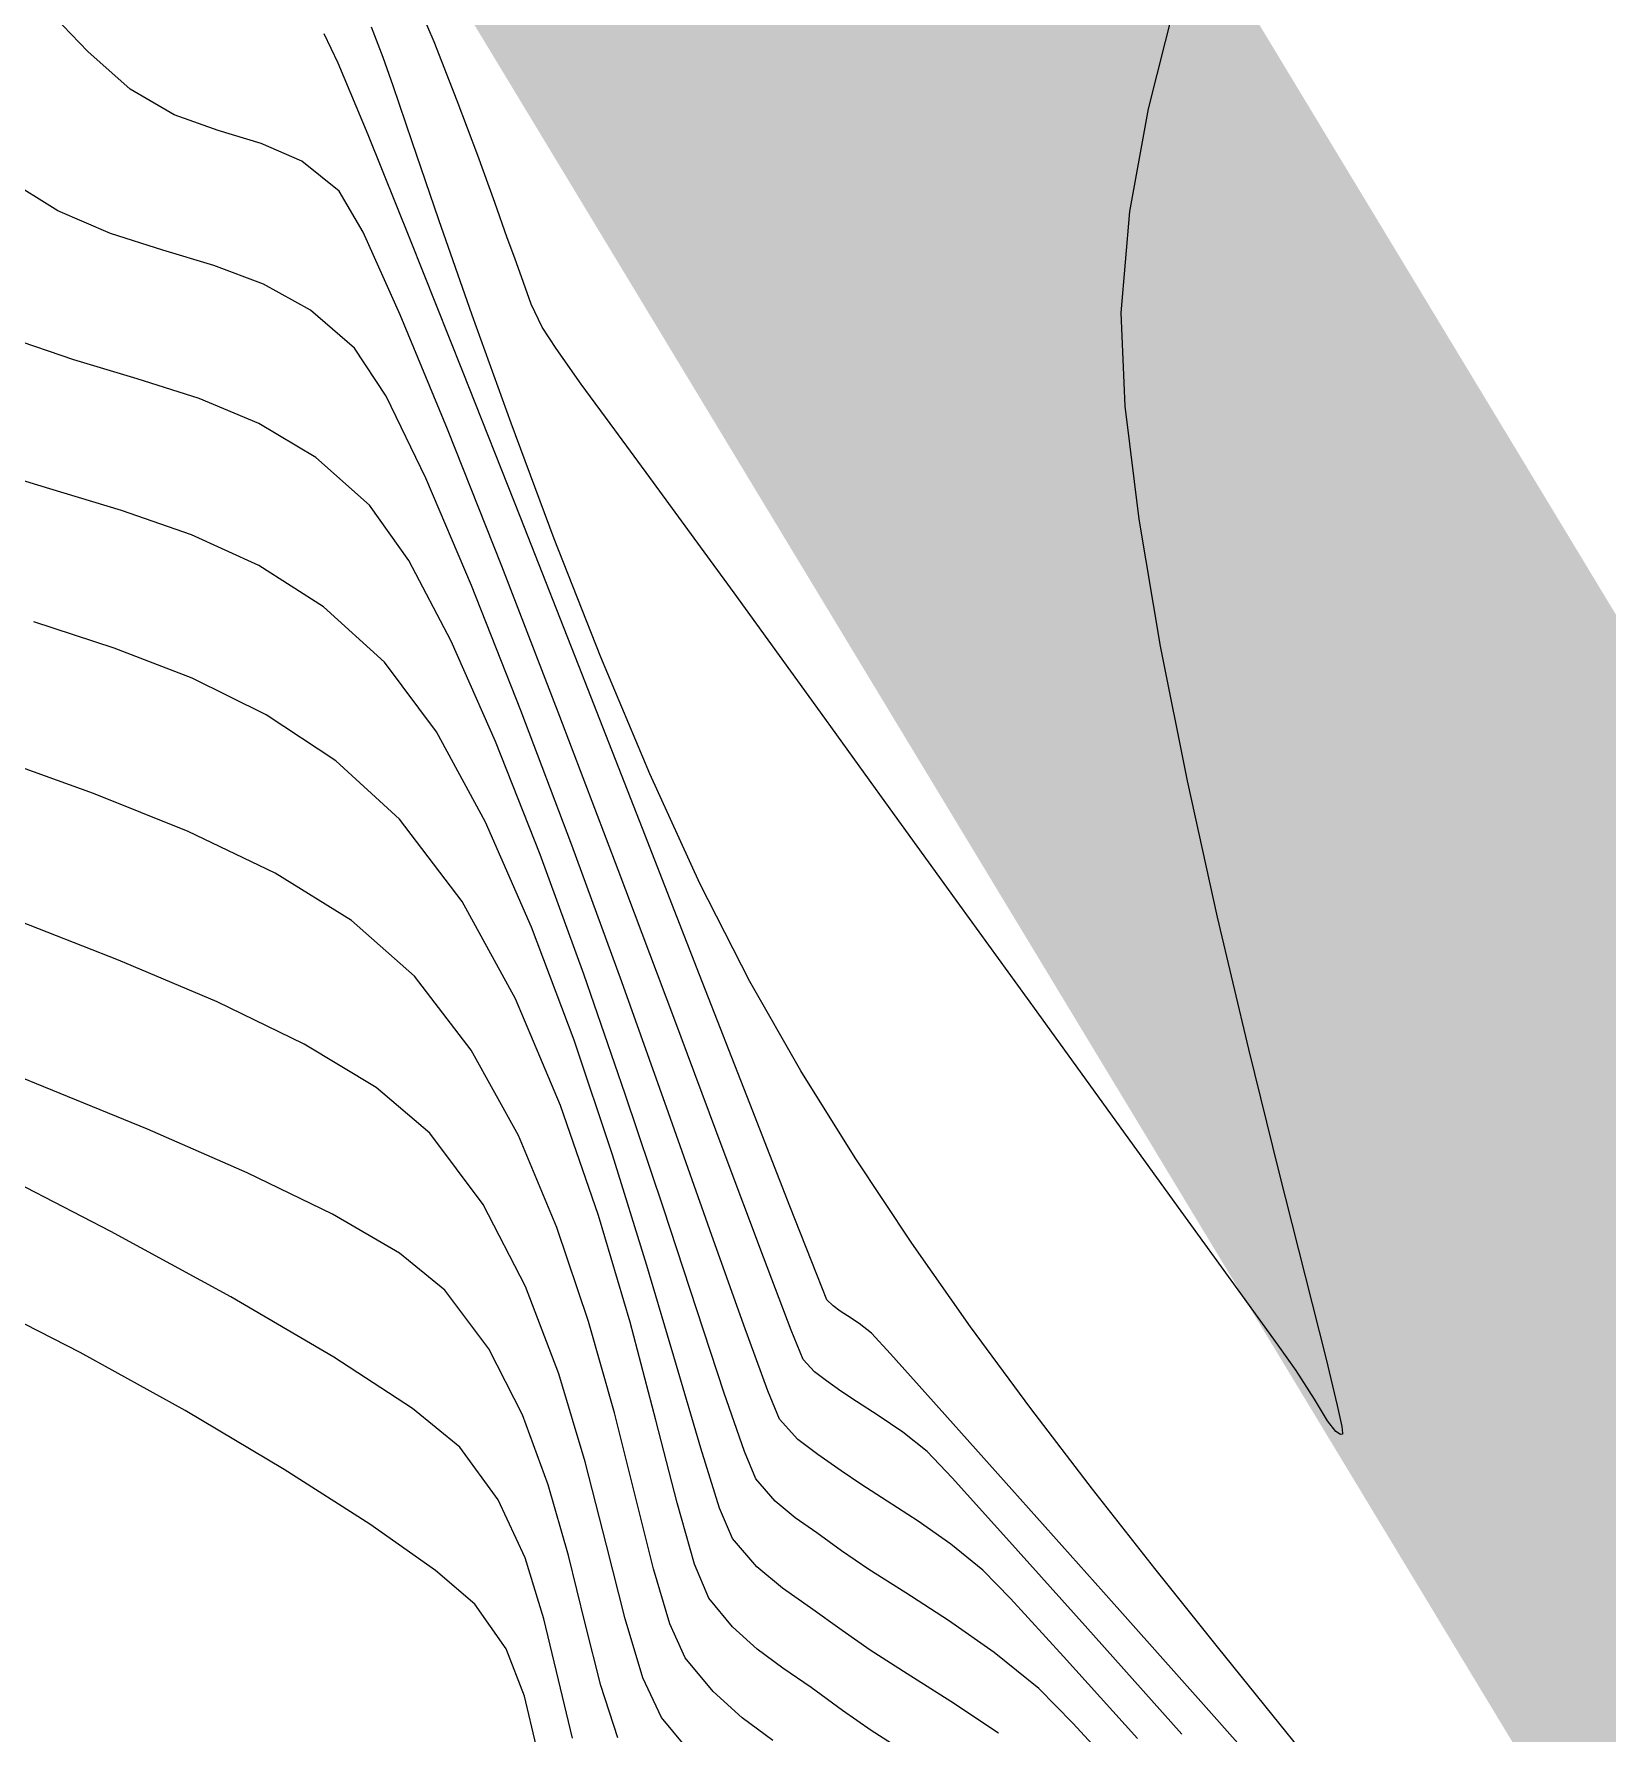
# Model space of a CAD drawing. Header units: feet. Extents: x 26064 to 27719, y 16802 to 28989.
# Drawn here: x 27606.02 to 27624.75, y 17725.69 to 17745.93 of the extents above; entities that cross this region are included whole.
import ezdxf

# ---------------------------------------------------------------- set-up
doc = ezdxf.new("R2010")
doc.units = ezdxf.units.FT
doc.header["$LTSCALE"] = 50
doc.header["$MEASUREMENT"] = 0
doc.linetypes.add('HIDDEN', pattern=[0.375, 0.25, -0.125])
doc.linetypes.add('HIDN25', pattern=[0.0938, 0.0625, -0.0313])
for name, color, linetype in [('CONT-MJR', 160, 'HIDDEN'), ('CONT-MNR', 55, 'HIDN25'), ('WATER', 5, 'Continuous')]:
    doc.layers.add(name, color=color, linetype=linetype)

msp = doc.modelspace()

# ---------------------------------------------------------------- linework, layer by layer
at = {"layer": 'CONT-MJR', "color": 7}
for p, q in [((27610.78264, 17745.83528, 625), (27610.48175, 17746.55116, 625)), ((27619.28403, 17745.03739, 625), (27619.06174, 17743.8142, 625)), ((27611.50479, 17743.9227, 625), (27611.30334, 17744.47957, 625)), ((27619.06174, 17743.8142, 625), (27618.96225, 17742.60869, 625)), ((27611.74404, 17743.25829, 625), (27611.65475, 17743.50178, 625)), ((27618.96225, 17742.60869, 625), (27619.00885, 17741.49626, 625)), ((27612.23499, 17742.18183, 625), (27612.07045, 17742.43527, 625)), ((27608.69699, 17741.29095, 630), (27607.98497, 17741.58727, 630)), ((27612.93434, 17741.21206, 625), (27612.53522, 17741.75918, 625)), ((27613.39552, 17740.58525, 625), (27612.93434, 17741.21206, 625)), ((27610.4833, 17739.6585, 630), (27610.01347, 17740.31776, 630)), ((27614.35683, 17739.27156, 625), (27613.88196, 17739.9235, 625)), ((27617.96361, 17734.28081, 625), (27617.04423, 17735.55297, 625)), ((27619.67996, 17731.90587, 625), (27618.86216, 17733.03747, 625)), ((27620.83647, 17732.38824, 625), (27621.15336, 17731.13315, 625)), ((27610.37149, 17731.40598, 635), (27609.5728, 17731.87244, 635)), ((27610.91066, 17730.96619, 635), (27610.37149, 17731.40598, 635)), ((27621.15336, 17731.13315, 625), (27621.40356, 17730.14418, 625)), ((27621.04966, 17730.01059, 625), (27620.83363, 17730.30951, 625)), ((27621.40356, 17730.14418, 625), (27621.538, 17729.59273, 625)), ((27621.2645, 17729.66793, 625), (27621.04966, 17730.01059, 625)), ((27612.142, 17728.64728, 635), (27611.83491, 17729.48226, 635)), ((27614.84341, 17728.45502, 630), (27614.61603, 17728.71991, 630)), ((27615.95999, 17727.64045, 630), (27615.63569, 17727.86319, 630)), ((27618.38777, 17725.81069, 630), (27617.98247, 17726.2207, 630))]:
    msp.add_line(p, q, dxfattribs=at)
at = {"layer": 'CONT-MJR', "color": 7, "extrusion": (0.969196, -0.24629, 0)}
msp.add_line((27619.59175, 17746.24833, 625), (27619.28403, 17745.03739, 625), dxfattribs=at)
at = {"layer": 'CONT-MJR', "color": 7, "extrusion": (0.930657, 0.365892, 0)}
msp.add_line((27611.05956, 17745.13092, 625), (27610.78264, 17745.83528, 625), dxfattribs=at)
at = {"layer": 'CONT-MJR', "color": 7, "extrusion": (0.936558, 0.350513, 0)}
msp.add_line((27611.30334, 17744.47957, 625), (27611.05956, 17745.13092, 625), dxfattribs=at)
at = {"layer": 'CONT-MJR', "color": 7, "extrusion": (0.942004, 0.335603, 0)}
msp.add_line((27611.65475, 17743.50178, 625), (27611.50479, 17743.9227, 625), dxfattribs=at)
at = {"layer": 'CONT-MJR', "color": 7, "extrusion": (0.940614, 0.339478, 0)}
msp.add_line((27611.84911, 17742.96715, 625), (27611.74404, 17743.25829, 625), dxfattribs=at)
at = {"layer": 'CONT-MJR', "color": 7, "extrusion": (0.942137, 0.335229, 0)}
msp.add_line((27611.93977, 17742.71237, 625), (27611.84911, 17742.96715, 625), dxfattribs=at)
at = {"layer": 'CONT-MJR', "color": 7, "extrusion": (0.90447, 0.426537, 0)}
msp.add_line((27612.07045, 17742.43527, 625), (27611.93977, 17742.71237, 625), dxfattribs=at)
at = {"layer": 'CONT-MJR', "color": 7, "extrusion": (-0.325608, -0.945505, 0)}
msp.add_line((27606.4921, 17742.0478, 630), (27605.72675, 17742.31137, 630), dxfattribs=at)
at = {"layer": 'CONT-MJR', "color": 7, "extrusion": (-0.285261, -0.95845, 0)}
msp.add_line((27607.24743, 17741.823, 630), (27606.4921, 17742.0478, 630), dxfattribs=at)
at = {"layer": 'CONT-MJR', "color": 7, "extrusion": (0.815246, 0.579115, 0)}
msp.add_line((27612.53522, 17741.75918, 625), (27612.23499, 17742.18183, 625), dxfattribs=at)
at = {"layer": 'CONT-MJR', "color": 7, "extrusion": (0.304436, 0.952533, 0)}
msp.add_line((27607.98497, 17741.58727, 630), (27607.24743, 17741.823, 630), dxfattribs=at)
at = {"layer": 'CONT-MJR', "color": 7, "extrusion": (0.99266, 0.12094, 0)}
msp.add_line((27619.00885, 17741.49626, 625), (27619.17304, 17740.14858, 625), dxfattribs=at)
at = {"layer": 'CONT-MJR', "color": 7, "extrusion": (-0.513901, -0.85785, 0)}
msp.add_line((27609.37574, 17740.88434, 630), (27608.69699, 17741.29095, 630), dxfattribs=at)
at = {"layer": 'CONT-MJR', "color": 7, "extrusion": (-0.664169, -0.747583, 0)}
msp.add_line((27610.01347, 17740.31776, 630), (27609.37574, 17740.88434, 630), dxfattribs=at)
at = {"layer": 'CONT-MJR', "color": 7, "extrusion": (0.805737, 0.592274, 0)}
msp.add_line((27613.88196, 17739.9235, 625), (27613.39552, 17740.58525, 625), dxfattribs=at)
at = {"layer": 'CONT-MJR', "color": 7, "extrusion": (0.986013, 0.166668, 0)}
msp.add_line((27619.17304, 17740.14858, 625), (27619.4285, 17738.63728, 625), dxfattribs=at)
at = {"layer": 'CONT-MJR', "color": 7, "extrusion": (0.885557, 0.464531, 0)}
msp.add_line((27610.98859, 17738.69525, 630), (27610.4833, 17739.6585, 630), dxfattribs=at)
at = {"layer": 'CONT-MJR', "color": 7, "extrusion": (0.810499, 0.585741, 0)}
for p, q in [((27614.76032, 17738.71325, 625), (27614.35683, 17739.27156, 625)), ((27615.38266, 17737.8521, 625), (27614.76032, 17738.71325, 625)), ((27616.16394, 17736.77104, 625), (27615.38266, 17737.8521, 625)), ((27617.04423, 17735.55297, 625), (27616.16394, 17736.77104, 625)), ((27618.86216, 17733.03747, 625), (27617.96361, 17734.28081, 625)), ((27620.35709, 17730.96891, 625), (27619.67996, 17731.90587, 625)), ((27620.83363, 17730.30951, 625), (27620.35709, 17730.96891, 625))]:
    msp.add_line(p, q, dxfattribs=at)
at = {"layer": 'CONT-MJR', "color": 7, "extrusion": (0.915058, 0.403323, 0)}
msp.add_line((27611.51408, 17737.50301, 630), (27610.98859, 17738.69525, 630), dxfattribs=at)
at = {"layer": 'CONT-MJR', "color": 7, "extrusion": (0.980612, 0.195961, 0)}
msp.add_line((27619.4285, 17738.63728, 625), (27619.7489, 17737.03397, 625), dxfattribs=at)
at = {"layer": 'CONT-MJR', "color": 7, "extrusion": (0.93038, 0.366596, 0)}
msp.add_line((27612.04454, 17736.15676, 630), (27611.51408, 17737.50301, 630), dxfattribs=at)
at = {"layer": 'CONT-MJR', "color": 7, "extrusion": (0.976417, 0.215894, 0)}
msp.add_line((27619.7489, 17737.03397, 625), (27620.10791, 17735.41028, 625), dxfattribs=at)
at = {"layer": 'CONT-MJR', "color": 7, "extrusion": (0.939391, 0.342849, 0)}
msp.add_line((27612.56472, 17734.73148, 630), (27612.04454, 17736.15676, 630), dxfattribs=at)
at = {"layer": 'CONT-MJR', "color": 7, "extrusion": (0.973236, 0.229808, 0)}
msp.add_line((27620.10791, 17735.41028, 625), (27620.47921, 17733.83783, 625), dxfattribs=at)
at = {"layer": 'CONT-MJR', "color": 7, "extrusion": (0.945008, 0.327047, 0)}
msp.add_line((27613.05938, 17733.30219, 630), (27612.56472, 17734.73148, 630), dxfattribs=at)
at = {"layer": 'CONT-MJR', "color": 7, "extrusion": (-0.373581, -0.927597, 0)}
msp.add_line((27606.04969, 17733.42526, 635), (27604.64302, 17733.99178, 635), dxfattribs=at)
at = {"layer": 'CONT-MJR', "color": 7, "extrusion": (0.970947, 0.239295, 0)}
msp.add_line((27620.47921, 17733.83783, 625), (27620.83647, 17732.38824, 625), dxfattribs=at)
at = {"layer": 'CONT-MJR', "color": 7, "extrusion": (-0.380336, -0.924848, 0)}
msp.add_line((27607.36889, 17732.88275, 635), (27606.04969, 17733.42526, 635), dxfattribs=at)
at = {"layer": 'CONT-MJR', "color": 7, "extrusion": (0.948454, 0.316916, 0)}
msp.add_line((27613.51325, 17731.94385, 630), (27613.05938, 17733.30219, 630), dxfattribs=at)
at = {"layer": 'CONT-MJR', "color": 7, "extrusion": (-0.399373, -0.916789, 0)}
msp.add_line((27608.55759, 17732.36492, 635), (27607.36889, 17732.88275, 635), dxfattribs=at)
at = {"layer": 'CONT-MJR', "color": 7, "extrusion": (-0.436458, -0.899724, 0)}
msp.add_line((27609.5728, 17731.87244, 635), (27608.55759, 17732.36492, 635), dxfattribs=at)
at = {"layer": 'CONT-MJR', "color": 7, "extrusion": (0.950149, 0.311796, 0)}
msp.add_line((27613.9111, 17730.73146, 630), (27613.51325, 17731.94385, 630), dxfattribs=at)
at = {"layer": 'CONT-MJR', "color": 7, "extrusion": (0.800124, 0.599835, 0)}
msp.add_line((27611.4335, 17730.26877, 635), (27610.91066, 17730.96619, 635), dxfattribs=at)
at = {"layer": 'CONT-MJR', "color": 7, "extrusion": (0.949799, 0.312861, 0)}
msp.add_line((27614.23768, 17729.74002, 630), (27613.9111, 17730.73146, 630), dxfattribs=at)
at = {"layer": 'CONT-MJR', "color": 7, "extrusion": (0.890703, 0.454585, 0)}
msp.add_line((27611.83491, 17729.48226, 635), (27611.4335, 17730.26877, 635), dxfattribs=at)
at = {"layer": 'CONT-MJR', "color": 7, "extrusion": (0.945277, 0.326268, 0)}
msp.add_line((27614.47774, 17729.0445, 630), (27614.23768, 17729.74002, 630), dxfattribs=at)
at = {"layer": 'CONT-MJR', "color": 7, "extrusion": (0.856465, 0.516204, 0)}
msp.add_line((27621.42002, 17729.40991, 625), (27621.2645, 17729.66793, 625), dxfattribs=at)
at = {"layer": 'CONT-MJR', "color": 7, "extrusion": (0.977677, 0.210113, 0)}
msp.add_line((27621.538, 17729.59273, 625), (27621.59166, 17729.34305, 625), dxfattribs=at)
at = {"layer": 'CONT-MJR', "color": 7, "extrusion": (0.789213, 0.614119, 0)}
msp.add_line((27621.51942, 17729.28216, 625), (27621.42002, 17729.40991, 625), dxfattribs=at)
at = {"layer": 'CONT-MJR', "color": 7, "extrusion": (-0.520362, -0.853946, 0)}
msp.add_line((27621.57474, 17729.24845, 625), (27621.51942, 17729.28216, 625), dxfattribs=at)
at = {"layer": 'CONT-MJR', "color": 7, "extrusion": (0.108867, -0.994056, 0)}
msp.add_line((27621.59856, 17729.25106, 625), (27621.57474, 17729.24845, 625), dxfattribs=at)
at = {"layer": 'CONT-MJR', "color": 7, "extrusion": (0.992013, 0.126139, 0)}
msp.add_line((27621.59166, 17729.34305, 625), (27621.60181, 17729.26325, 625), dxfattribs=at)
at = {"layer": 'CONT-MJR', "color": 7, "extrusion": (0.966326, -0.25732, 0)}
msp.add_line((27621.60181, 17729.26325, 625), (27621.59856, 17729.25106, 625), dxfattribs=at)
at = {"layer": 'CONT-MJR', "color": 7, "extrusion": (0.91998, 0.391965, 0)}
msp.add_line((27614.61603, 17728.71991, 630), (27614.47774, 17729.0445, 630), dxfattribs=at)
at = {"layer": 'CONT-MJR', "color": 7, "extrusion": (0.961796, 0.273768, 0)}
msp.add_line((27612.38191, 17727.80446, 635), (27612.142, 17728.64728, 635), dxfattribs=at)
at = {"layer": 'CONT-MJR', "color": 7, "extrusion": (0.642228, 0.766514, 0)}
msp.add_line((27615.08092, 17728.25602, 630), (27614.84341, 17728.45502, 630), dxfattribs=at)
at = {"layer": 'CONT-MJR', "color": 7, "extrusion": (-0.571865, -0.820348, 0)}
msp.add_line((27615.3409, 17728.07478, 630), (27615.08092, 17728.25602, 630), dxfattribs=at)
at = {"layer": 'CONT-MJR', "color": 7, "extrusion": (-0.583118, -0.812387, 0)}
msp.add_line((27615.63569, 17727.86319, 630), (27615.3409, 17728.07478, 630), dxfattribs=at)
at = {"layer": 'CONT-MJR', "color": 7, "extrusion": (0.970894, 0.239508, 0)}
msp.add_line((27612.58173, 17726.99442, 635), (27612.38191, 17727.80446, 635), dxfattribs=at)
at = {"layer": 'CONT-MJR', "color": 7, "extrusion": (-0.53526, -0.844687, 0)}
msp.add_line((27616.39883, 17727.36237, 630), (27615.95999, 17727.64045, 630), dxfattribs=at)
at = {"layer": 'CONT-MJR', "color": 7, "extrusion": (-0.543341, -0.839512, 0)}
msp.add_line((27616.91019, 17727.03141, 630), (27616.39883, 17727.36237, 630), dxfattribs=at)
at = {"layer": 'CONT-MJR', "color": 7, "extrusion": (0.575544, 0.817771, 0)}
msp.add_line((27617.45207, 17726.65003, 630), (27616.91019, 17727.03141, 630), dxfattribs=at)
at = {"layer": 'CONT-MJR', "color": 7, "extrusion": (0.969297, 0.245892, 0)}
msp.add_line((27612.7686, 17726.25779, 635), (27612.58173, 17726.99442, 635), dxfattribs=at)
at = {"layer": 'CONT-MJR', "color": 7, "extrusion": (-0.629162, -0.777274, 0)}
msp.add_line((27617.98247, 17726.2207, 630), (27617.45207, 17726.65003, 630), dxfattribs=at)
at = {"layer": 'CONT-MJR', "color": 7, "extrusion": (0.951623, 0.307269, 0)}
msp.add_line((27612.96963, 17725.6352, 635), (27612.7686, 17726.25779, 635), dxfattribs=at)
at = {"layer": 'CONT-MJR', "color": 7, "extrusion": (0.734957, 0.678113, 0)}
msp.add_line((27619.0933, 17725.04602, 630), (27618.38777, 17725.81069, 630), dxfattribs=at)
at = {"layer": 'CONT-MNR', "color": 7, "extrusion": (0.7222, 0.691684, 0)}
msp.add_line((27606.66198, 17745.72115, 628), (27606.06672, 17746.34267, 628), dxfattribs=at)
at = {"layer": 'CONT-MNR', "color": 7}
for p, q in [((27609.64115, 17745.58016, 627), (27609.47516, 17745.9287, 627)), ((27610.17654, 17745.65007, 626), (27610.03992, 17746.01101, 626)), ((27610.29692, 17745.30938, 626), (27610.17654, 17745.65007, 626)), ((27608.21295, 17744.77876, 628), (27607.68892, 17744.96594, 628)), ((27607.55229, 17743.35312, 629), (27606.93009, 17743.55274, 629)), ((27610.38128, 17742.58408, 628), (27609.93833, 17743.56784, 628)), ((27608.75109, 17742.9498, 629), (27608.16204, 17743.16979, 629)), ((27609.31117, 17742.64021, 629), (27608.75109, 17742.9498, 629)), ((27609.83404, 17742.18807, 629), (27609.31117, 17742.64021, 629)), ((27610.94494, 17741.21986, 628), (27610.38128, 17742.58408, 628)), ((27611.69943, 17741.29422, 626), (27611.23687, 17742.58024, 626)), ((27611.81551, 17740.16339, 627), (27611.12298, 17741.91767, 627)), ((27610.68493, 17740.63966, 629), (27610.21081, 17741.61317, 629)), ((27611.5908, 17739.58795, 628), (27610.94494, 17741.21986, 628)), ((27607.0606, 17740.25406, 631), (27606.20612, 17740.5097, 631)), ((27610.19291, 17738.44745, 631), (27609.46666, 17739.10646, 631)), ((27607.902, 17738.25396, 632), (27606.97577, 17738.61195, 632)), ((27610.81068, 17737.61703, 631), (27610.19291, 17738.44745, 631)), ((27608.78531, 17737.81822, 632), (27607.902, 17738.25396, 632)), ((27613.26556, 17736.46457, 627), (27612.54264, 17738.3118, 627)), ((27612.42253, 17736.2663, 629), (27611.81767, 17737.87235, 629)), ((27612.97502, 17735.97209, 628), (27612.28034, 17737.80111, 628)), ((27611.39604, 17736.54006, 631), (27610.81068, 17737.61703, 631)), ((27610.37235, 17736.57713, 632), (27609.61299, 17737.27064, 632)), ((27611.11604, 17735.5976, 632), (27610.37235, 17736.57713, 632)), ((27611.94418, 17735.2912, 631), (27611.39604, 17736.54006, 631)), ((27613.0172, 17734.63714, 629), (27612.42253, 17736.2663, 629)), ((27613.63635, 17734.21366, 628), (27612.97502, 17735.97209, 628)), ((27612.45029, 17733.94515, 631), (27611.94418, 17735.2912, 631)), ((27615.0209, 17731.9655, 627), (27614.5435, 17733.18976, 627)), ((27611.36805, 17731.98654, 634), (27610.73122, 17732.83651, 634)), ((27612.24679, 17731.71247, 633), (27611.78654, 17732.80847, 633)), ((27613.31721, 17731.26013, 631), (27612.90957, 17732.57656, 631)), ((27611.87263, 17731.011, 634), (27611.36805, 17731.98654, 634)), ((27615.33884, 17731.15219, 627), (27615.0209, 17731.9655, 627)), ((27613.11619, 17730.58326, 632), (27612.74162, 17731.85611, 632)), ((27615.03498, 17730.48946, 628), (27614.70485, 17731.35959, 628)), ((27613.6684, 17730.07052, 631), (27613.31721, 17731.26013, 631)), ((27615.62005, 17730.71576, 627), (27615.53476, 17730.78006, 627)), ((27616.21899, 17730.20644, 627), (27615.99187, 17730.45552, 627)), ((27613.95834, 17729.08241, 631), (27613.6684, 17730.07052, 631)), ((27615.45639, 17729.88474, 628), (27615.31147, 17729.9934, 628)), ((27608.99663, 17728.8318, 637), (27607.82069, 17729.53147, 637)), ((27611.09009, 17729.09588, 636), (27610.5278, 17729.55754, 636)), ((27617.66194, 17728.59177, 627), (27616.7965, 17729.56157, 627)), ((27613.67658, 17728.43449, 632), (27613.42439, 17729.41852, 632)), ((27616.6554, 17729.04392, 628), (27616.36286, 17729.27624, 628)), ((27615.35369, 17729.01046, 629), (27615.11616, 17729.18857, 629)), ((27610.01657, 17728.17915, 637), (27608.99663, 17728.8318, 637)), ((27615.86381, 17728.65379, 629), (27615.63048, 17728.81404, 629)), ((27617.60089, 17728.01194, 628), (27616.95026, 17728.73107, 628)), ((27613.39771, 17727.64867, 633), (27613.18285, 17728.50524, 633)), ((27616.54745, 17728.2156, 629), (27616.17954, 17728.45372, 629)), ((27618.75288, 17727.36789, 627), (27617.66194, 17728.59177, 627)), ((27619.36451, 17727.65133, 626), (27618.62192, 17728.5963, 626)), ((27614.33522, 17728.00938, 631), (27614.18221, 17728.37047, 631)), ((27613.05768, 17727.05206, 634), (27612.83747, 17727.93042, 634)), ((27614.0544, 17727.29885, 632), (27613.88313, 17727.70374, 632)), ((27617.64592, 17727.2953, 629), (27617.31894, 17727.63231, 629)), ((27614.62866, 17726.69142, 632), (27614.33769, 17726.95742, 632)), ((27611.86035, 17726.13028, 637), (27611.6421, 17726.69434, 637)), ((27620.85789, 17725.79489, 626), (27620.11151, 17726.71829, 626)), ((27612.43306, 17725.62893, 636), (27612.26453, 17726.32461, 636)), ((27615.64612, 17725.96148, 632), (27615.27302, 17726.23192, 632)), ((27616.93728, 17726.06739, 631), (27616.41783, 17726.3974, 631)), ((27614.45104, 17725.87174, 633), (27614.10778, 17726.18553, 633)), ((27615.98662, 17725.7221, 632), (27615.64612, 17725.96148, 632)), ((27621.36147, 17724.44127, 627), (27620.00687, 17725.96077, 627))]:
    msp.add_line(p, q, dxfattribs=at)
at = {"layer": 'CONT-MNR', "color": 7, "extrusion": (-0.665648, -0.746266, 0)}
msp.add_line((27607.16579, 17745.27177, 628), (27606.66198, 17745.72115, 628), dxfattribs=at)
at = {"layer": 'CONT-MNR', "color": 7, "extrusion": (0.922827, 0.385215, 0)}
msp.add_line((27609.99699, 17744.7277, 627), (27609.64115, 17745.58016, 627), dxfattribs=at)
at = {"layer": 'CONT-MNR', "color": 7, "extrusion": (0.504692, 0.863299, 0)}
msp.add_line((27607.68892, 17744.96594, 628), (27607.16579, 17745.27177, 628), dxfattribs=at)
at = {"layer": 'CONT-MNR', "color": 7, "extrusion": (0.94681, 0.321794, 0)}
msp.add_line((27610.52251, 17744.64564, 626), (27610.29692, 17745.30938, 626), dxfattribs=at)
at = {"layer": 'CONT-MNR', "color": 7, "extrusion": (-0.291123, -0.956686, 0)}
msp.add_line((27608.72429, 17744.62316, 628), (27608.21295, 17744.77876, 628), dxfattribs=at)
at = {"layer": 'CONT-MNR', "color": 7, "extrusion": (-0.399039, -0.916934, 0)}
msp.add_line((27609.20936, 17744.41206, 628), (27608.72429, 17744.62316, 628), dxfattribs=at)
at = {"layer": 'CONT-MNR', "color": 7, "extrusion": (0.927198, 0.374571, 0)}
msp.add_line((27610.50387, 17743.47299, 627), (27609.99699, 17744.7277, 627), dxfattribs=at)
at = {"layer": 'CONT-MNR', "color": 7, "extrusion": (0.946203, 0.323574, 0)}
msp.add_line((27610.84019, 17743.71665, 626), (27610.52251, 17744.64564, 626), dxfattribs=at)
at = {"layer": 'CONT-MNR', "color": 7, "extrusion": (0.62199, 0.783025, 0)}
msp.add_line((27609.6546, 17744.05839, 628), (27609.20936, 17744.41206, 628), dxfattribs=at)
at = {"layer": 'CONT-MNR', "color": 7, "extrusion": (-0.532038, -0.846721, 0)}
msp.add_line((27606.30369, 17743.8216, 629), (27605.68135, 17744.21265, 629), dxfattribs=at)
at = {"layer": 'CONT-MNR', "color": 7, "extrusion": (0.865638, 0.50067, 0)}
msp.add_line((27609.93833, 17743.56784, 628), (27609.6546, 17744.05839, 628), dxfattribs=at)
at = {"layer": 'CONT-MNR', "color": 7, "extrusion": (-0.394421, -0.91893, 0)}
msp.add_line((27606.93009, 17743.55274, 629), (27606.30369, 17743.8216, 629), dxfattribs=at)
at = {"layer": 'CONT-MNR', "color": 7, "extrusion": (0.944134, 0.329561, 0)}
msp.add_line((27611.23687, 17742.58024, 626), (27610.84019, 17743.71665, 626), dxfattribs=at)
at = {"layer": 'CONT-MNR', "color": 7, "extrusion": (0.929097, 0.369836, 0)}
msp.add_line((27611.12298, 17741.91767, 627), (27610.50387, 17743.47299, 627), dxfattribs=at)
at = {"layer": 'CONT-MNR', "color": 7, "extrusion": (-0.287932, -0.957651, 0)}
msp.add_line((27608.16204, 17743.16979, 629), (27607.55229, 17743.35312, 629), dxfattribs=at)
at = {"layer": 'CONT-MNR', "color": 7, "extrusion": (0.836385, 0.548142, 0)}
msp.add_line((27610.21081, 17741.61317, 629), (27609.83404, 17742.18807, 629), dxfattribs=at)
at = {"layer": 'CONT-MNR', "color": 7, "extrusion": (0.93663, 0.350321, 0)}
msp.add_line((27612.21476, 17739.91642, 626), (27611.69943, 17741.29422, 626), dxfattribs=at)
at = {"layer": 'CONT-MNR', "color": 7, "extrusion": (-0.293661, -0.95591, 0)}
msp.add_line((27606.20612, 17740.5097, 631), (27605.33707, 17740.77667, 631), dxfattribs=at)
at = {"layer": 'CONT-MNR', "color": 7, "extrusion": (0.919985, 0.391953, 0)}
msp.add_line((27611.22951, 17739.36143, 629), (27610.68493, 17740.63966, 629), dxfattribs=at)
at = {"layer": 'CONT-MNR', "color": 7, "extrusion": (-0.327971, -0.944688, 0)}
msp.add_line((27607.89351, 17739.9649, 631), (27607.0606, 17740.25406, 631), dxfattribs=at)
at = {"layer": 'CONT-MNR', "color": 7, "extrusion": (0.930799, 0.365531, 0)}
msp.add_line((27612.54264, 17738.3118, 627), (27611.81551, 17740.16339, 627), dxfattribs=at)
at = {"layer": 'CONT-MNR', "color": 7, "extrusion": (0.415638, 0.90953, 0)}
msp.add_line((27608.69787, 17739.59732, 631), (27607.89351, 17739.9649, 631), dxfattribs=at)
at = {"layer": 'CONT-MNR', "color": 7, "extrusion": (0.930668, 0.365864, 0)}
msp.add_line((27612.76975, 17738.50464, 626), (27612.21476, 17739.91642, 626), dxfattribs=at)
at = {"layer": 'CONT-MNR', "color": 7, "extrusion": (-0.538141, -0.842855, 0)}
msp.add_line((27609.46666, 17739.10646, 631), (27608.69787, 17739.59732, 631), dxfattribs=at)
at = {"layer": 'CONT-MNR', "color": 7, "extrusion": (0.932945, 0.360018, 0)}
msp.add_line((27612.28034, 17737.80111, 628), (27611.5908, 17739.58795, 628), dxfattribs=at)
at = {"layer": 'CONT-MNR', "color": 7, "extrusion": (0.930077, 0.367364, 0)}
msp.add_line((27611.81767, 17737.87235, 629), (27611.22951, 17739.36143, 629), dxfattribs=at)
at = {"layer": 'CONT-MNR', "color": 7, "extrusion": (-0.312185, -0.950021, 0)}
msp.add_line((27606.97577, 17738.61195, 632), (27606.0193, 17738.92625, 632), dxfattribs=at)
at = {"layer": 'CONT-MNR', "color": 7, "extrusion": (0.922309, 0.386454, 0)}
msp.add_line((27613.3513, 17737.11672, 626), (27612.76975, 17738.50464, 626), dxfattribs=at)
at = {"layer": 'CONT-MNR', "color": 7, "extrusion": (-0.551764, -0.834, 0)}
msp.add_line((27609.61299, 17737.27064, 632), (27608.78531, 17737.81822, 632), dxfattribs=at)
at = {"layer": 'CONT-MNR', "color": 7, "extrusion": (-0.338804, -0.940857, 0)}
msp.add_line((27606.72697, 17736.88117, 633), (27605.53604, 17737.31003, 633), dxfattribs=at)
at = {"layer": 'CONT-MNR', "color": 7, "extrusion": (0.91004, 0.414521, 0)}
msp.add_line((27613.9463, 17735.81046, 626), (27613.3513, 17737.11672, 626), dxfattribs=at)
at = {"layer": 'CONT-MNR', "color": 7, "extrusion": (-0.370797, -0.928714, 0)}
msp.add_line((27607.85543, 17736.43062, 633), (27606.72697, 17736.88117, 633), dxfattribs=at)
at = {"layer": 'CONT-MNR', "color": 7, "extrusion": (-0.432623, -0.901575, 0)}
msp.add_line((27608.88999, 17735.93419, 633), (27607.85543, 17736.43062, 633), dxfattribs=at)
at = {"layer": 'CONT-MNR', "color": 7, "extrusion": (0.931507, 0.363723, 0)}
msp.add_line((27613.94545, 17734.72334, 627), (27613.26556, 17736.46457, 627), dxfattribs=at)
at = {"layer": 'CONT-MNR', "color": 7, "extrusion": (-0.528822, -0.848733, 0)}
msp.add_line((27609.79925, 17735.36765, 633), (27608.88999, 17735.93419, 633), dxfattribs=at)
at = {"layer": 'CONT-MNR', "color": 7, "extrusion": (0.890748, 0.454498, 0)}
msp.add_line((27614.54164, 17734.64369, 626), (27613.9463, 17735.81046, 626), dxfattribs=at)
at = {"layer": 'CONT-MNR', "color": 7, "extrusion": (0.877198, 0.480129, 0)}
msp.add_line((27611.75191, 17734.43586, 632), (27611.11604, 17735.5976, 632), dxfattribs=at)
at = {"layer": 'CONT-MNR', "color": 7, "extrusion": (-0.364645, -0.931147, 0)}
msp.add_line((27607.02608, 17734.89766, 634), (27605.75347, 17735.39602, 634), dxfattribs=at)
at = {"layer": 'CONT-MNR', "color": 7, "extrusion": (-0.65984, -0.751406, 0)}
msp.add_line((27610.55178, 17734.70682, 633), (27609.79925, 17735.36765, 633), dxfattribs=at)
at = {"layer": 'CONT-MNR', "color": 7, "extrusion": (-0.389527, -0.921015, 0)}
msp.add_line((27608.19977, 17734.40127, 634), (27607.02608, 17734.89766, 634), dxfattribs=at)
at = {"layer": 'CONT-MNR', "color": 7, "extrusion": (0.794079, 0.607815, 0)}
msp.add_line((27611.22665, 17733.82515, 633), (27610.55178, 17734.70682, 633), dxfattribs=at)
at = {"layer": 'CONT-MNR', "color": 7, "extrusion": (0.931663, 0.363324, 0)}
msp.add_line((27614.5435, 17733.18976, 627), (27613.94545, 17734.72334, 627), dxfattribs=at)
at = {"layer": 'CONT-MNR', "color": 7, "extrusion": (0.941544, 0.336891, 0)}
msp.add_line((27613.5748, 17733.07875, 629), (27613.0172, 17734.63714, 629), dxfattribs=at)
at = {"layer": 'CONT-MNR', "color": 7, "extrusion": (0.867528, 0.497388, 0)}
msp.add_line((27615.1518, 17733.57948, 626), (27614.54164, 17734.64369, 626), dxfattribs=at)
at = {"layer": 'CONT-MNR', "color": 7, "extrusion": (-0.437163, -0.899382, 0)}
msp.add_line((27609.23494, 17733.8981, 634), (27608.19977, 17734.40127, 634), dxfattribs=at)
at = {"layer": 'CONT-MNR', "color": 7, "extrusion": (0.920831, 0.389962, 0)}
msp.add_line((27612.29032, 17733.1645, 632), (27611.75191, 17734.43586, 632), dxfattribs=at)
at = {"layer": 'CONT-MNR', "color": 7, "extrusion": (0.936566, 0.350492, 0)}
msp.add_line((27614.2258, 17732.63857, 628), (27613.63635, 17734.21366, 628), dxfattribs=at)
at = {"layer": 'CONT-MNR', "color": 7, "extrusion": (-0.517766, -0.855522, 0)}
msp.add_line((27610.09196, 17733.37943, 634), (27609.23494, 17733.8981, 634), dxfattribs=at)
at = {"layer": 'CONT-MNR', "color": 7, "extrusion": (0.94804, 0.31815, 0)}
msp.add_line((27612.90957, 17732.57656, 631), (27612.45029, 17733.94515, 631), dxfattribs=at)
at = {"layer": 'CONT-MNR', "color": 7, "extrusion": (0.875952, 0.482399, 0)}
msp.add_line((27611.78654, 17732.80847, 633), (27611.22665, 17733.82515, 633), dxfattribs=at)
at = {"layer": 'CONT-MNR', "color": 7, "extrusion": (0.849584, 0.527453, 0)}
msp.add_line((27615.79663, 17732.54081, 626), (27615.1518, 17733.57948, 626), dxfattribs=at)
at = {"layer": 'CONT-MNR', "color": 7, "extrusion": (-0.647339, -0.762202, 0)}
msp.add_line((27610.73122, 17732.83651, 634), (27610.09196, 17733.37943, 634), dxfattribs=at)
at = {"layer": 'CONT-MNR', "color": 7, "extrusion": (0.945343, 0.326078, 0)}
msp.add_line((27612.74162, 17731.85611, 632), (27612.29032, 17733.1645, 632), dxfattribs=at)
at = {"layer": 'CONT-MNR', "color": 7, "extrusion": (0.94262, 0.333867, 0)}
msp.add_line((27614.06845, 17731.68502, 629), (27613.5748, 17733.07875, 629), dxfattribs=at)
at = {"layer": 'CONT-MNR', "color": 7, "extrusion": (0.936467, 0.350757, 0)}
msp.add_line((27614.70485, 17731.35959, 628), (27614.2258, 17732.63857, 628), dxfattribs=at)
at = {"layer": 'CONT-MNR', "color": 7, "extrusion": (0.832973, 0.553313, 0)}
msp.add_line((27616.47111, 17731.52544, 626), (27615.79663, 17732.54081, 626), dxfattribs=at)
at = {"layer": 'CONT-MNR', "color": 7, "extrusion": (0.459215, 0.888325, 0)}
msp.add_line((27606.93261, 17731.66618, 636), (27605.39052, 17732.46336, 636), dxfattribs=at)
at = {"layer": 'CONT-MNR', "color": 7, "extrusion": (0.947994, 0.318287, 0)}
msp.add_line((27612.62271, 17730.59282, 633), (27612.24679, 17731.71247, 633), dxfattribs=at)
at = {"layer": 'CONT-MNR', "color": 7, "extrusion": (0.942429, 0.334406, 0)}
msp.add_line((27614.47126, 17730.5498, 629), (27614.06845, 17731.68502, 629), dxfattribs=at)
at = {"layer": 'CONT-MNR', "color": 7, "extrusion": (-0.478902, -0.877868, 0)}
msp.add_line((27608.36134, 17730.88677, 636), (27606.93261, 17731.66618, 636), dxfattribs=at)
at = {"layer": 'CONT-MNR', "color": 7, "extrusion": (0.818065, 0.575126, 0)}
msp.add_line((27617.17018, 17730.53108, 626), (27616.47111, 17731.52544, 626), dxfattribs=at)
at = {"layer": 'CONT-MNR', "color": 7, "extrusion": (0.929139, 0.36973, 0)}
msp.add_line((27615.45849, 17730.85149, 627), (27615.33884, 17731.15219, 627), dxfattribs=at)
at = {"layer": 'CONT-MNR', "color": 7, "extrusion": (-0.453659, -0.891175, 0)}
msp.add_line((27606.56849, 17730.22547, 637), (27605.31976, 17730.86115, 637), dxfattribs=at)
at = {"layer": 'CONT-MNR', "color": 7, "extrusion": (-0.504631, -0.863335, 0)}
msp.add_line((27609.58898, 17730.1692, 636), (27608.36134, 17730.88677, 636), dxfattribs=at)
at = {"layer": 'CONT-MNR', "color": 7, "extrusion": (0.934443, 0.356114, 0)}
msp.add_line((27612.26941, 17729.96983, 634), (27611.87263, 17731.011, 634), dxfattribs=at)
at = {"layer": 'CONT-MNR', "color": 7, "extrusion": (0.683627, 0.729832, 0)}
msp.add_line((27615.53476, 17730.78006, 627), (27615.45849, 17730.85149, 627), dxfattribs=at)
at = {"layer": 'CONT-MNR', "color": 7, "extrusion": (-0.544634, -0.838674, 0)}
msp.add_line((27615.70529, 17730.6604, 627), (27615.62005, 17730.71576, 627), dxfattribs=at)
at = {"layer": 'CONT-MNR', "color": 7, "extrusion": (-0.54814, -0.836387, 0)}
msp.add_line((27615.84494, 17730.56887, 627), (27615.70529, 17730.6604, 627), dxfattribs=at)
at = {"layer": 'CONT-MNR', "color": 7, "extrusion": (0.962416, 0.271579, 0)}
msp.add_line((27612.92963, 17729.50518, 633), (27612.62271, 17730.59282, 633), dxfattribs=at)
at = {"layer": 'CONT-MNR', "color": 7, "extrusion": (0.966729, 0.255805, 0)}
msp.add_line((27613.42439, 17729.41852, 632), (27613.11619, 17730.58326, 632), dxfattribs=at)
at = {"layer": 'CONT-MNR', "color": 7, "extrusion": (0.939626, 0.342204, 0)}
msp.add_line((27614.75636, 17729.76698, 629), (27614.47126, 17730.5498, 629), dxfattribs=at)
at = {"layer": 'CONT-MNR', "color": 7, "extrusion": (0.925427, 0.378926, 0)}
msp.add_line((27615.17767, 17730.14097, 628), (27615.03498, 17730.48946, 628), dxfattribs=at)
at = {"layer": 'CONT-MNR', "color": 7, "extrusion": (0.61084, 0.791754, 0)}
msp.add_line((27615.99187, 17730.45552, 627), (27615.84494, 17730.56887, 627), dxfattribs=at)
at = {"layer": 'CONT-MNR', "color": 7, "extrusion": (0.805159, 0.593059, 0)}
msp.add_line((27617.8888, 17729.55545, 626), (27617.17018, 17730.53108, 626), dxfattribs=at)
at = {"layer": 'CONT-MNR', "color": 7, "extrusion": (0.484756, 0.874649, 0)}
msp.add_line((27607.82069, 17729.53147, 637), (27606.56849, 17730.22547, 637), dxfattribs=at)
at = {"layer": 'CONT-MNR', "color": 7, "extrusion": (0.545878, 0.837865, 0)}
msp.add_line((27610.5278, 17729.55754, 636), (27609.58898, 17730.1692, 636), dxfattribs=at)
at = {"layer": 'CONT-MNR', "color": 7, "extrusion": (0.74082, 0.671704, 0)}
for p, q in [((27615.31147, 17729.9934, 628), (27615.17767, 17730.14097, 628)), ((27615.11616, 17729.18857, 629), (27614.89685, 17729.43044, 629))]:
    msp.add_line(p, q, dxfattribs=at)
at = {"layer": 'CONT-MNR', "color": 7, "extrusion": (0.744942, 0.667129, 0)}
msp.add_line((27616.7965, 17729.56157, 627), (27616.21899, 17730.20644, 627), dxfattribs=at)
at = {"layer": 'CONT-MNR', "color": 7, "extrusion": (0.957975, 0.28685, 0)}
msp.add_line((27612.58287, 17728.92299, 634), (27612.26941, 17729.96983, 634), dxfattribs=at)
at = {"layer": 'CONT-MNR', "color": 7, "extrusion": (-0.578725, -0.815523, 0)}
msp.add_line((27615.62526, 17729.7649, 628), (27615.45639, 17729.88474, 628), dxfattribs=at)
at = {"layer": 'CONT-MNR', "color": 7, "extrusion": (0.922815, 0.385242, 0)}
msp.add_line((27614.89685, 17729.43044, 629), (27614.75636, 17729.76698, 629), dxfattribs=at)
at = {"layer": 'CONT-MNR', "color": 7, "extrusion": (-0.559941, -0.828532, 0)}
msp.add_line((27615.81178, 17729.63885, 628), (27615.62526, 17729.7649, 628), dxfattribs=at)
at = {"layer": 'CONT-MNR', "color": 7, "extrusion": (0.969399, 0.24549, 0)}
msp.add_line((27613.18285, 17728.50524, 633), (27612.92963, 17729.50518, 633), dxfattribs=at)
at = {"layer": 'CONT-MNR', "color": 7, "extrusion": (-0.535684, -0.844419, 0)}
msp.add_line((27616.06965, 17729.47526, 628), (27615.81178, 17729.63885, 628), dxfattribs=at)
at = {"layer": 'CONT-MNR', "color": 7, "extrusion": (-0.561595, -0.827412, 0)}
msp.add_line((27616.36286, 17729.27624, 628), (27616.06965, 17729.47526, 628), dxfattribs=at)
at = {"layer": 'CONT-MNR', "color": 7, "extrusion": (0.794497, 0.607268, 0)}
msp.add_line((27618.62192, 17728.5963, 626), (27617.8888, 17729.55545, 626), dxfattribs=at)
at = {"layer": 'CONT-MNR', "color": 7, "extrusion": (0.808021, 0.589153, 0)}
msp.add_line((27611.54763, 17728.46838, 636), (27611.09009, 17729.09588, 636), dxfattribs=at)
at = {"layer": 'CONT-MNR', "color": 7, "extrusion": (0.953947, 0.299976, 0)}
msp.add_line((27614.18221, 17728.37047, 631), (27613.95834, 17729.08241, 631), dxfattribs=at)
at = {"layer": 'CONT-MNR', "color": 7, "extrusion": (0.727727, 0.685867, 0)}
msp.add_line((27616.95026, 17728.73107, 628), (27616.6554, 17729.04392, 628), dxfattribs=at)
at = {"layer": 'CONT-MNR', "color": 7, "extrusion": (0.968642, 0.248461, 0)}
msp.add_line((27612.83747, 17727.93042, 634), (27612.58287, 17728.92299, 634), dxfattribs=at)
at = {"layer": 'CONT-MNR', "color": 7, "extrusion": (0.578725, 0.815523, 0)}
msp.add_line((27615.63048, 17728.81404, 629), (27615.35369, 17729.01046, 629), dxfattribs=at)
at = {"layer": 'CONT-MNR', "color": 7, "extrusion": (0.53526, 0.844687, 0)}
msp.add_line((27616.17954, 17728.45372, 629), (27615.86381, 17728.65379, 629), dxfattribs=at)
at = {"layer": 'CONT-MNR', "color": 7, "extrusion": (0.908396, 0.418111, 0)}
msp.add_line((27611.86625, 17727.77613, 636), (27611.54763, 17728.46838, 636), dxfattribs=at)
at = {"layer": 'CONT-MNR', "color": 7, "extrusion": (0.962299, 0.271994, 0)}
msp.add_line((27613.88313, 17727.70374, 632), (27613.67658, 17728.43449, 632), dxfattribs=at)
at = {"layer": 'CONT-MNR', "color": 7, "extrusion": (0.576271, 0.817259, 0)}
msp.add_line((27610.80078, 17727.62618, 637), (27610.01657, 17728.17915, 637), dxfattribs=at)
at = {"layer": 'CONT-MNR', "color": 7, "extrusion": (-0.575544, -0.817771, 0)}
msp.add_line((27616.93732, 17727.94121, 629), (27616.54745, 17728.2156, 629), dxfattribs=at)
at = {"layer": 'CONT-MNR', "color": 7, "extrusion": (0.758801, 0.651322, 0)}
msp.add_line((27614.62637, 17727.67018, 631), (27614.33522, 17728.00938, 631), dxfattribs=at)
at = {"layer": 'CONT-MNR', "color": 7, "extrusion": (0.629162, 0.777274, 0)}
msp.add_line((27617.31894, 17727.63231, 629), (27616.93732, 17727.94121, 629), dxfattribs=at)
at = {"layer": 'CONT-MNR', "color": 7, "extrusion": (0.744842, 0.667241, 0)}
msp.add_line((27618.53661, 17726.9674, 628), (27617.60089, 17728.01194, 628), dxfattribs=at)
at = {"layer": 'CONT-MNR', "color": 7, "extrusion": (-0.649693, -0.760197, 0)}
msp.add_line((27611.26953, 17727.22557, 637), (27610.80078, 17727.62618, 637), dxfattribs=at)
at = {"layer": 'CONT-MNR', "color": 7, "extrusion": (0.955401, 0.29531, 0)}
msp.add_line((27612.0904, 17727.05094, 636), (27611.86625, 17727.77613, 636), dxfattribs=at)
at = {"layer": 'CONT-MNR', "color": 7, "extrusion": (0.959991, 0.28003, 0)}
msp.add_line((27613.58951, 17726.99114, 633), (27613.39771, 17727.64867, 633), dxfattribs=at)
at = {"layer": 'CONT-MNR', "color": 7, "extrusion": (-0.642228, -0.766514, 0)}
msp.add_line((27614.93051, 17727.41536, 631), (27614.62637, 17727.67018, 631), dxfattribs=at)
at = {"layer": 'CONT-MNR', "color": 7, "extrusion": (0.780637, 0.624985, 0)}
msp.add_line((27620.11151, 17726.71829, 626), (27619.36451, 17727.65133, 626), dxfattribs=at)
at = {"layer": 'CONT-MNR', "color": 7, "extrusion": (0.818713, 0.574202, 0)}
msp.add_line((27611.6421, 17726.69434, 637), (27611.26953, 17727.22557, 637), dxfattribs=at)
at = {"layer": 'CONT-MNR', "color": 7, "extrusion": (0.769587, 0.638542, 0)}
for p, q in [((27614.33769, 17726.95742, 632), (27614.0544, 17727.29885, 632)), ((27614.10778, 17726.18553, 633), (27613.77358, 17726.58833, 633)), ((27613.87787, 17725.41365, 634), (27613.49276, 17725.8778, 634))]:
    msp.add_line(p, q, dxfattribs=at)
at = {"layer": 'CONT-MNR', "color": 7, "extrusion": (0.571865, 0.820348, 0)}
msp.add_line((27615.26342, 17727.18328, 631), (27614.93051, 17727.41536, 631), dxfattribs=at)
at = {"layer": 'CONT-MNR', "color": 7, "extrusion": (0.737632, 0.675203, 0)}
msp.add_line((27618.27935, 17726.6033, 629), (27617.64592, 17727.2953, 629), dxfattribs=at)
at = {"layer": 'CONT-MNR', "color": 7, "extrusion": (0.746561, 0.665317, 0)}
msp.add_line((27620.00687, 17725.96077, 627), (27618.75288, 17727.36789, 627), dxfattribs=at)
at = {"layer": 'CONT-MNR', "color": 7, "extrusion": (0.972447, 0.233124, 0)}
msp.add_line((27612.26453, 17726.32461, 636), (27612.0904, 17727.05094, 636), dxfattribs=at)
at = {"layer": 'CONT-MNR', "color": 7, "extrusion": (0.958194, 0.28612, 0)}
msp.add_line((27613.26795, 17726.34787, 634), (27613.05768, 17727.05206, 634), dxfattribs=at)
at = {"layer": 'CONT-MNR', "color": 7, "extrusion": (-0.583118, -0.812387, 0)}
msp.add_line((27615.64091, 17726.91233, 631), (27615.26342, 17727.18328, 631), dxfattribs=at)
at = {"layer": 'CONT-MNR', "color": 7, "extrusion": (0.909538, 0.415621, 0)}
msp.add_line((27613.77358, 17726.58833, 633), (27613.58951, 17726.99114, 633), dxfattribs=at)
at = {"layer": 'CONT-MNR', "color": 7, "extrusion": (0.571122, 0.820865, 0)}
msp.add_line((27615.97533, 17726.67965, 631), (27615.64091, 17726.91233, 631), dxfattribs=at)
at = {"layer": 'CONT-MNR', "color": 7, "extrusion": (0.74619, 0.665733, 0)}
msp.add_line((27619.68674, 17725.67827, 628), (27618.53661, 17726.9674, 628), dxfattribs=at)
at = {"layer": 'CONT-MNR', "color": 7, "extrusion": (-0.59607, -0.802933, 0)}
msp.add_line((27614.93715, 17726.46241, 632), (27614.62866, 17726.69142, 632), dxfattribs=at)
at = {"layer": 'CONT-MNR', "color": 7, "extrusion": (-0.537777, -0.843087, 0)}
msp.add_line((27616.41783, 17726.3974, 631), (27615.97533, 17726.67965, 631), dxfattribs=at)
at = {"layer": 'CONT-MNR', "color": 7, "extrusion": (-0.565837, -0.824517, 0)}
msp.add_line((27615.27302, 17726.23192, 632), (27614.93715, 17726.46241, 632), dxfattribs=at)
at = {"layer": 'CONT-MNR', "color": 7, "extrusion": (0.743266, 0.668996, 0)}
msp.add_line((27619.15724, 17725.62794, 629), (27618.27935, 17726.6033, 629), dxfattribs=at)
at = {"layer": 'CONT-MNR', "color": 7, "extrusion": (0.902143, 0.431438, 0)}
msp.add_line((27613.49276, 17725.8778, 634), (27613.26795, 17726.34787, 634), dxfattribs=at)
at = {"layer": 'CONT-MNR', "color": 7, "extrusion": (0.973843, 0.22722, 0)}
msp.add_line((27611.99728, 17725.5434, 637), (27611.86035, 17726.13028, 637), dxfattribs=at)
at = {"layer": 'CONT-MNR', "color": 7, "extrusion": (0.553776, 0.832666, 0)}
msp.add_line((27617.50254, 17725.69146, 631), (27616.93728, 17726.06739, 631), dxfattribs=at)
at = {"layer": 'CONT-MNR', "color": 7, "extrusion": (0.59607, 0.802933, 0)}
msp.add_line((27614.81496, 17725.60157, 633), (27614.45104, 17725.87174, 633), dxfattribs=at)
at = {"layer": 'CONT-MNR', "color": 7, "extrusion": (0.541214, 0.840885, 0)}
msp.add_line((27616.42789, 17725.43808, 632), (27615.98662, 17725.7221, 632), dxfattribs=at)
at = {"layer": 'CONT-MNR', "color": 7, "extrusion": (0.777592, 0.628769, 0)}
msp.add_line((27621.59859, 17724.87887, 626), (27620.85789, 17725.79489, 626), dxfattribs=at)
at = {"layer": 'WATER', "color": 5, "linetype": 'Continuous', "const_width": 8, "elevation": 625, "flags": 128}
msp.add_lwpolyline([(27618.35549, 18036.3866), (27600.58754, 17994.82642), (27569.90643, 17960.42963), (27564.97689, 17953.33784), (27564.10413, 17945.70614), (27560.80611, 17886.26907), (27564.10669, 17876.67357), (27565.60697, 17872.17568), (27573.13702, 17831.92907), (27591.15263, 17787.04977), (27632.0139, 17719.43356), (27672.2278, 17660.66565), (27700.39955, 17613.74317)], dxfattribs=at)

doc.saveas('drawing.dxf')
